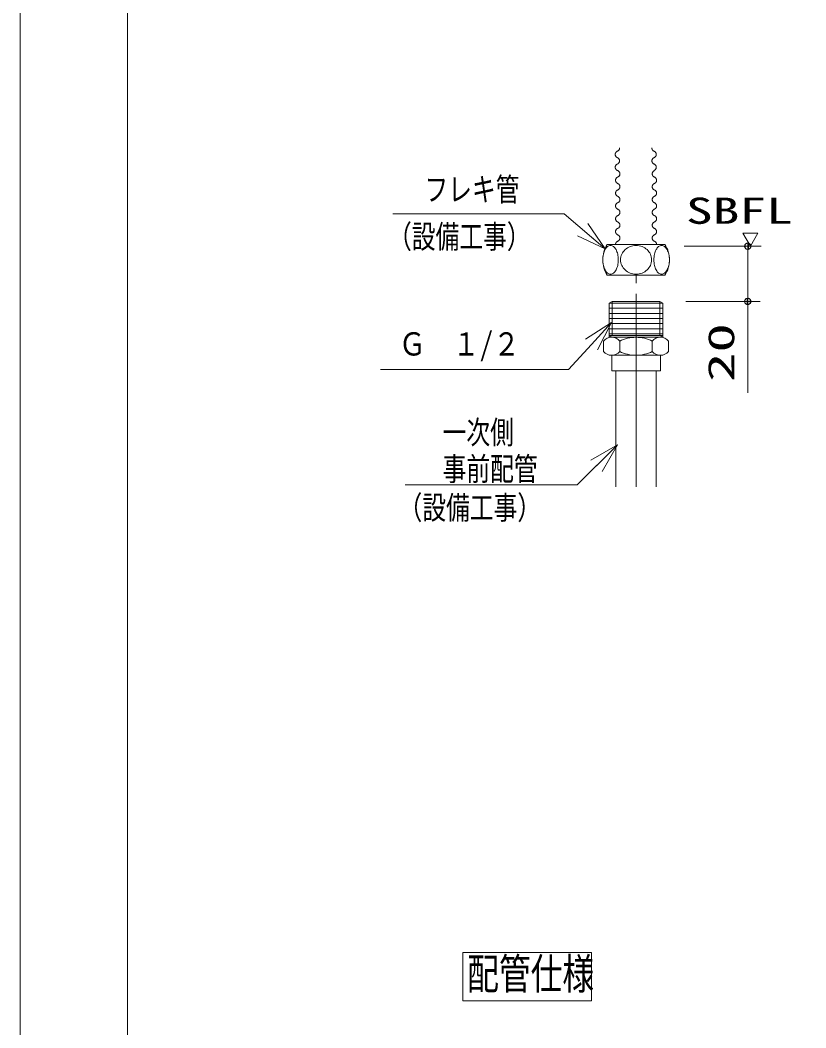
# Model space of a CAD drawing. Units: millimetres on the paper. Extents: x -305 to 305, y -152 to 152.
# Drawn here: x -301 to -227.8, y -51.2 to 42.7 of the extents above; entities that cross this region are included whole.
import ezdxf
from ezdxf.enums import TextEntityAlignment as Align

# ---------------------------------------------------------------- set-up
doc = ezdxf.new("R2010")
doc.units = ezdxf.units.MM
for name, pattern in [('LONG_CHAIN', [21, 18, -1, 1, -1]), ('LONG_DASHED2', [13, 12, -1]), ('LONG_DOUBLE_CHAIN', [21.8, 18, -1, 0.6, -0.6, 0.6, -1])]:
    doc.linetypes.add(name, pattern=pattern)
for name, color, linetype, lineweight in [('0-1_RV', 7, 'Continuous', 9), ('0-2_0', 7, 'Continuous', 9), ('0-4_図面枠', 3, 'Continuous', 9), ('0-5_DEFPOINTS', 7, 'Continuous', 9)]:
    doc.layers.add(name, color=color, linetype=linetype, lineweight=lineweight)
doc.styles.add('ＭＳ ゴシック', font='')
doc.styles.get('ＭＳ ゴシック').set_extended_font_data('MS Gothic')

# ---------------------------------------------------------------- blocks, each defined once
blk = doc.blocks.new('_OPEN30')
at = {"layer": '0-2_0'}
blk.add_line((0, 0), (-1, 0), dxfattribs=at)
blk.add_lwpolyline([(-1, 0.2679), (0, 0), (-1, -0.2679)], dxfattribs=at)
blk = doc.blocks.new('_DOTSMALL')
at = {"layer": '0-2_0'}
for p, q in [((0.0746, 0.1), (-0.0746, 0.1)), ((0.1223, -0.0248), (-0.1223, -0.0248))]:
    blk.add_line(p, q, dxfattribs=at)
for points in [[(0.125, 0), (0.124, 0.0157), (0.1211, 0.0311), (0.1162, 0.046), (0.1095, 0.0602), (0.1011, 0.0735), (0.0911, 0.0856), (0.0797, 0.0963), (0.067, 0.1055), (0.0532, 0.1131), (0.0386, 0.1189), (0.0234, 0.1228), (0.0078, 0.1248), (-0.0078, 0.1248), (-0.0234, 0.1228), (-0.0386, 0.1189), (-0.0532, 0.1131), (-0.067, 0.1055), (-0.0797, 0.0963), (-0.0911, 0.0856), (-0.1011, 0.0735), (-0.1095, 0.0602), (-0.1162, 0.046), (-0.1211, 0.0311), (-0.124, 0.0157), (-0.125, 0), (0, 0)], [(-0.125, 0), (-0.124, -0.0157), (-0.1211, -0.0311), (-0.1162, -0.046), (-0.1095, -0.0602), (-0.1011, -0.0735), (-0.0911, -0.0856), (-0.0797, -0.0963), (-0.067, -0.1055), (-0.0532, -0.1131), (-0.0386, -0.1189), (-0.0234, -0.1228), (-0.0078, -0.1248), (0.0078, -0.1248), (0.0234, -0.1228), (0.0386, -0.1189), (0.0532, -0.1131), (0.067, -0.1055), (0.0797, -0.0963), (0.0911, -0.0856), (0.1011, -0.0735), (0.1095, -0.0602), (0.1162, -0.046), (0.1211, -0.0311), (0.124, -0.0157), (0.125, 0), (0, 0)]]:
    blk.add_lwpolyline(points, close=True, dxfattribs=at)
blk = doc.blocks.new('TRI')
at = {"layer": '0-2_0'}
blk.add_lwpolyline([(0.5, 0.866), (0, 0), (1, 0)], close=True, dxfattribs=at)

msp = doc.modelspace()

# ---------------------------------------------------------------- linework, layer by layer
at = {"layer": '0-1_RV', "linetype": 'LONG_DASHED2'}
for p, q in [((-240.935, 21.806), (-246.316, 21.806)), ((-240.935, 18.939), (-246.316, 18.939))]:
    msp.add_line(p, q, dxfattribs=at)
at = {"layer": '0-1_RV', "linetype": 'LONG_DOUBLE_CHAIN'}
msp.add_line((-239.16, 21.635), (-231.961, 21.635), dxfattribs=at)
at = {"layer": '0-1_RV'}
for p, q in [((-232.233, 21.635), (-233.791, 21.635)), ((-233.219, 16.502), (-233.219, 21.635)), ((-233.219, 18.822), (-233.219, 21.142)), ((-246.135, 13.152), (-246.135, 16.338)), ((-246.135, 16.338), (-241.127, 16.338)), ((-245.856, 16.498), (-246.134, 16.338)), ((-241.404, 16.498), (-245.863, 16.498)), ((-245.857, 13.316), (-245.857, 16.498)), ((-241.126, 16.338), (-241.404, 16.499)), ((-241.404, 16.498), (-241.404, 13.316)), ((-241.127, 16.338), (-241.127, 13.152)), ((-238.982, 16.502), (-232.076, 16.502)), ((-233.719, 16.502), (-233.791, 16.502)), ((-233.219, 16.502), (-233.219, 7.991)), ((-246.135, 15.86), (-241.127, 15.86)), ((-246.135, 15.382), (-241.127, 15.382)), ((-246.135, 14.904), (-241.127, 14.904)), ((-246.135, 14.426), (-241.127, 14.426)), ((-246.135, 13.948), (-241.127, 13.948)), ((-246.135, 13.47), (-241.127, 13.47)), ((-241.127, 13.316), (-246.135, 13.316)), ((-246.135, 13.152), (-241.127, 13.152)), ((-245.856, 13.313), (-246.134, 13.152)), ((-241.126, 13.153), (-241.404, 13.313)), ((-246.666, 11.838), (-246.666, 12.794)), ((-245.148, 11.838), (-245.148, 12.794)), ((-242.113, 12.794), (-242.113, 11.838)), ((-240.595, 12.794), (-240.595, 11.838)), ((-241.354, 11.479), (-245.9, 11.479)), ((-245.9, 10.046), (-245.9, 11.479)), ((-241.361, 11.479), (-241.361, 10.045)), ((-245.9, 10.045), (-241.361, 10.045)), ((-245.512, 10.045), (-245.512, -0.788)), ((-241.739, 10.045), (-241.739, -0.788)), ((-259.775, -44.151), (-259.775, -48.647)), ((-259.775, -44.151), (-247.775, -44.151)), ((-247.775, -44.151), (-247.775, -48.647)), ((-259.775, -48.647), (-247.775, -48.647))]:
    msp.add_line(p, q, dxfattribs=at)
at = {"layer": '0-1_RV', "linetype": 'LONG_CHAIN'}
msp.add_line((-243.626, -0.788), (-243.626, 18.939), dxfattribs=at)
at = {"layer": '0-1_RV'}
for points in [[(-266.285, 24.647), (-250.322, 24.647), (-246.494, 21.39)], [(-267.425, 10.151), (-249.915, 10.151), (-247.785, 12.497)], [(-265.145, -0.6), (-249.1, -0.6), (-245.354, 3.147)]]:
    msp.add_lwpolyline(points, dxfattribs=at)
at = {"layer": '0-1_RV', "linetype": 'LONG_DASHED2'}
for centre, radius, start, end in [((-245.249, 30.191), 0.321, 111.56835, 248.43198), ((-245.485, 30.789), 0.321, 291.56777, 2.27159), ((-241.831, 30.789), 0.321, 177.72841, 248.43223), ((-242.067, 30.191), 0.321, 291.56802, 68.43165), ((-245.249, 28.996), 0.321, 111.56835, 248.43198), ((-245.485, 29.594), 0.321, 291.56777, 68.43198), ((-241.831, 29.594), 0.321, 111.56802, 248.43223), ((-242.067, 28.996), 0.321, 291.56802, 68.43165), ((-245.453, 28.388), 0.321, 297.56835, 74.43198), ((-245.453, 28.379), 0.321, 291.56777, 68.43198), ((-241.799, 28.379), 0.321, 111.56802, 248.43223), ((-245.216, 27.781), 0.321, 111.56835, 248.43198), ((-245.453, 27.184), 0.321, 291.56777, 68.43198), ((-241.799, 27.184), 0.321, 111.56802, 248.43223), ((-242.035, 27.781), 0.321, 291.56802, 68.43165), ((-245.216, 26.586), 0.321, 111.56835, 248.43198), ((-245.453, 25.989), 0.321, 291.56777, 68.43198), ((-241.799, 25.989), 0.321, 111.56802, 248.43223), ((-242.035, 26.586), 0.321, 291.56802, 68.43165), ((-245.216, 25.391), 0.321, 111.56835, 248.43198), ((-242.035, 25.391), 0.321, 291.56802, 68.43165), ((-245.216, 24.196), 0.321, 111.56835, 248.43198), ((-245.453, 24.794), 0.321, 291.56777, 68.43198), ((-241.799, 24.794), 0.321, 111.56802, 248.43223), ((-242.035, 24.196), 0.321, 291.56802, 68.43165), ((-245.453, 23.599), 0.321, 291.56777, 68.43198), ((-241.799, 23.599), 0.321, 111.56802, 248.43223), ((-245.216, 23.001), 0.321, 111.56835, 248.43198), ((-245.453, 22.404), 0.321, 291.56802, 68.43198), ((-241.799, 22.404), 0.321, 111.56802, 248.43198), ((-242.035, 23.001), 0.321, 291.56802, 68.43165), ((-244.056, 20.373), 2.677, 147.60776, 212.39239), ((-245.216, 21.806), 0.321, 111.56808, 180.00023), ((-242.035, 21.806), 0.321, 359.99977, 68.43192), ((-243.196, 20.373), 2.677, 327.60767, 32.39233)]:
    msp.add_arc(centre, radius, start, end, dxfattribs=at)
at = {"layer": '0-1_RV'}
for centre, radius, start, end in [((-245.907, 12.17), 0.983, 39.43055, 140.56945), ((-243.63, 9.76), 3.393, 89.99996, 116.57798), ((-243.631, 9.76), 3.393, 63.42206, 90.00007), ((-241.354, 12.17), 0.983, 39.43055, 140.56945), ((-245.907, 12.462), 0.983, 219.4305, 320.5694), ((-243.63, 14.872), 3.393, 243.42202, 269.99998), ((-243.631, 14.872), 3.393, 269.99998, 296.57794), ((-241.354, 12.462), 0.983, 219.43061, 320.56951)]:
    msp.add_arc(centre, radius, start, end, dxfattribs=at)
at = {"layer": '0-1_RV', "linetype": 'LONG_DASHED2'}
for centre, major_axis, ratio in [((-246.006, 20.373), (0, -1.338), 0.541075), ((-243.626, 20.373), (1.448, 0), 0.924091), ((-241.245, 20.373), (0, -1.338), 0.541075)]:
    msp.add_ellipse(centre, major_axis=major_axis, ratio=ratio, dxfattribs=at)
at = {"layer": '0-4_図面枠'}
msp.add_lwpolyline([(-291.017, -138.498), (108.983, -138.498), (108.983, 138.502), (-291.017, 138.502)], close=True, dxfattribs=at)
at = {"layer": '0-5_DEFPOINTS'}
msp.add_line((-301.017, -148.498), (-301.017, 148.502), dxfattribs=at)

# ---------------------------------------------------------------- block references
at = {"layer": '0-1_RV'}
for name, p, xscale, yscale, rotation in [('_OPEN30', (-246.494, 21.39), 2.77, 2.77, 319.6001), ('TRI', (-232.973, 21.635), 1.39968, 1.39968, 60), ('_DOTSMALL', (-233.219, 21.635), 2.32, 2.32, 90), ('_DOTSMALL', (-233.219, 16.502), 2.32, 2.32, 270), ('_OPEN30', (-245.924, 14.549), 2.77, 2.77, 47.77917), ('_OPEN30', (-245.354, 3.147), 2.77, 2.77, 45)]:
    msp.add_blockref(name, p, dxfattribs=dict(at, xscale=xscale, yscale=yscale, rotation=rotation))

# ---------------------------------------------------------------- texts
at = {"layer": '0-1_RV', "style": 'ＭＳ ゴシック'}
for s, height, width, p in [('フレキ管', 2.165, 0.75, (-263.349, 25.199)), ('SBFL', 2.441, 1.5, (-238.98, 22.994)), ('（設備工事）', 2.165, 0.75, (-266.738, 20.805)), ('Ｇ\u3000１/２', 2.165, 0.85, (-265.732, 10.808)), ('一次側', 2.165, 0.75, (-261.656, 2.575)), ('事前配管', 2.165, 0.75, (-261.656, -0.837)), ('（設備工事）', 2.165, 0.75, (-265.761, -4.442)), ('配管仕様', 2.889, 0.75, (-259.359, -48.454))]:
    msp.add_text(s, height=height, dxfattribs=dict(at, width=width)).set_placement(p, align=Align.BOTTOM_LEFT)
at = {"layer": '0-1_RV', "style": 'ＭＳ ゴシック', "width": 1.65}
msp.add_text('20', height=2.441, rotation=90, dxfattribs=at).set_placement((-233.749, 8.991), align=Align.BOTTOM_LEFT)

doc.saveas('drawing.dxf')
